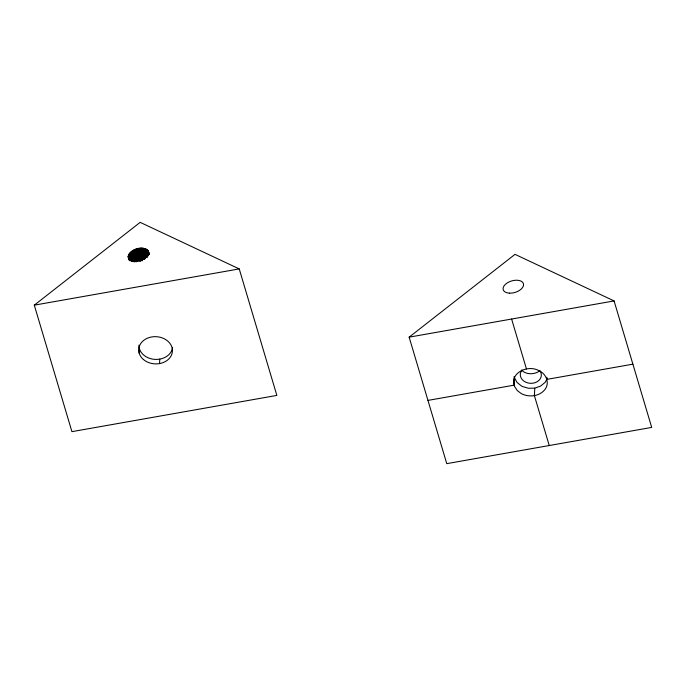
<?xml version="1.0" encoding="UTF-8"?>
<svg xmlns="http://www.w3.org/2000/svg" width="686" height="686" viewBox="0 0 686 686"><rect width="100%" height="100%" fill="white"/><g stroke="black" fill="none" stroke-linecap="round" stroke-linejoin="round"><path stroke-width="1.03" d="M128.213 256.89C129.431 248.752 145.218 244.173 148.708 252.491C147.49 260.637 131.695 265.216 128.213 256.89L129.062 260.028M139.181 353.179L139.412 348.702M159.538 363.597L159.769 359.121M514.14 376.52L514.363 386.149L517.278 390.574L521.188 393.515A16.876 13.617 3 0 0 522.089 393.978C529.36 397.451 539.153 396.328 544.538 390.008A16.876 13.617 3 0 0 545.087 389.288C549.838 383.191 546.27 374.119 539.668 371.057A16.876 13.617 3 0 0 538.759 370.594C528.674 364.781 510.667 371.915 514.028 385.18L427.961 400.401M547.094 378.698L545.481 381.819A16.876 13.617 3 0 1 544.924 382.539L540.534 386.132L534.78 388.139L534.385 395.599L549.237 445.531M546.931 377.257L546.819 379.384L632.895 364.163M539.736 370.86C534.634 374.667 526.239 374.942 521.634 370.208M34.3 305.159L140.158 222.35L239.234 268.912L276.852 395.41L71.919 431.648L34.3 305.159L239.234 268.912M409.148 337.16L515.014 254.352L614.081 300.922L651.7 427.412L446.766 463.65L409.148 337.16L614.081 300.922M534.78 388.139L528.46 388.267L522.483 386.51A16.876 13.617 3 0 1 521.574 386.046L517.03 382.419L514.423 377.72M511.619 319.041L526.462 368.974M148.468 251.393L149.274 254.154M148.107 250.716L149.316 254.532M147.876 250.399L149.085 254.48M147.601 250.107L148.811 254.189M147.284 249.833L148.502 253.914M146.941 249.567L148.459 254.669M146.564 249.335L148.39 255.449M146.152 249.112L147.979 255.235M145.715 248.915L147.833 256.058M145.243 248.744L147.67 256.907M144.746 248.598L147.173 256.753M144.223 248.469L146.958 257.653M143.683 248.366L146.418 257.55M143.117 248.289L145.852 257.473M142.542 248.238L145.569 258.442M141.942 248.221L144.969 258.416M141.325 248.221L144.66 259.437M140.699 248.246L144.043 259.462M140.064 248.289L143.4 259.514M139.429 248.375L142.765 259.591M138.786 248.478L142.431 260.714M138.143 248.598L141.779 260.843M137.5 248.744L140.836 259.968M136.857 248.924L140.501 261.169M136.231 249.121L139.867 261.357M135.605 249.335L138.941 260.56M134.988 249.575L138.323 260.8M134.387 249.833L137.723 261.057M133.804 250.116L137.14 261.332M133.247 250.407L136.583 261.632M132.707 250.724L136.042 261.949M132.184 251.05L135.219 261.255M131.686 251.393L134.722 261.598M131.215 251.753L134.242 261.958M130.769 252.122L133.504 261.306M130.357 252.499L133.093 261.683M129.98 252.894L132.407 261.049M129.637 253.28L132.064 261.443M129.32 253.683L131.446 260.826M129.054 254.086L131.172 261.229M128.822 254.489L130.64 260.611M128.616 254.9L130.134 260.003M128.462 255.303L129.98 260.406M128.333 255.715L129.851 260.809M128.256 256.11L129.465 260.191M128.213 256.504L129.131 259.565M128.333 257.636L128.942 259.677M172.606 347.33A16.876 13.617 3 0 1 154.839 359.387A16.876 13.617 3 0 1 138.949 345.161M540.131 370.997A10.547 8.515 3 0 1 537.241 381.69A10.547 8.515 3 0 1 523.65 380.936A10.547 8.515 3 0 1 521.995 369.994M143.357 359.447A16.876 13.617 3 0 0 171.749 354.43A16.876 13.617 3 0 0 151.615 336.963A16.876 13.617 3 0 0 143.357 359.447M509.638 293.162A10.547 5.985 -16.6 0 0 523.444 283.747A10.547 5.985 -16.6 0 0 506.868 283.172A10.547 5.985 -16.6 0 0 509.638 293.162"/></g></svg>
